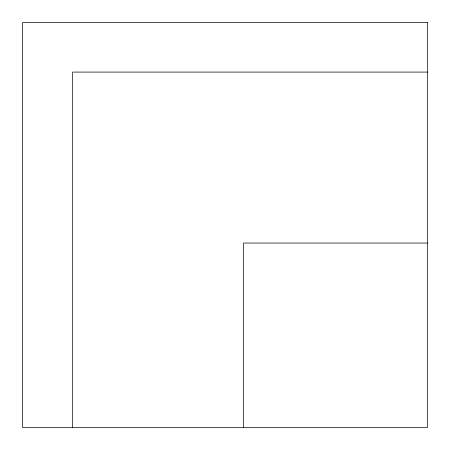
<?xml version="1.0" encoding="UTF-8"?>
<svg xmlns="http://www.w3.org/2000/svg" width="450" height="450" viewBox="0 0 450 450"><rect width="100%" height="100%" fill="white"/><g stroke="black" fill="none" stroke-linecap="round" stroke-linejoin="round"><path stroke-width="0.67" d="M427.449 72.084L72.647 72.084L72.647 427.5M427.449 243.045L243.602 243.045L243.602 427.5M427.449 22.5L22.551 22.5L22.551 427.5L427.449 427.5L427.449 22.5"/></g></svg>
